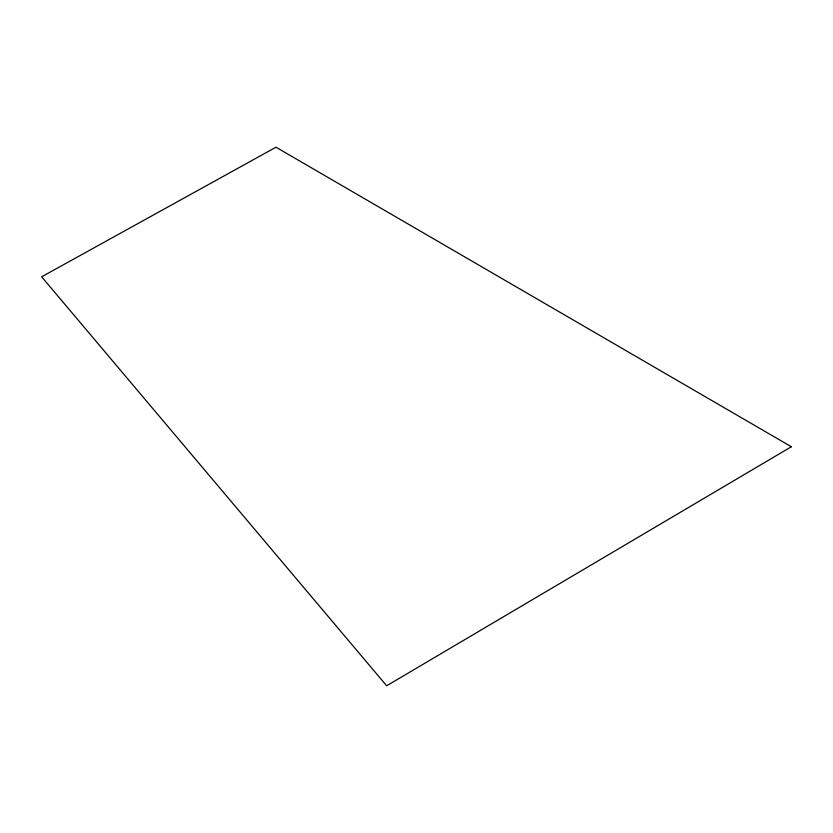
<?xml version="1.0" encoding="UTF-8"?>
<svg xmlns="http://www.w3.org/2000/svg" width="833" height="833" viewBox="0 0 833 833"><rect width="100%" height="100%" fill="white"/><g stroke="black" fill="none" stroke-linecap="round" stroke-linejoin="round"><path stroke-width="1.25" d="M791.35 446.748L386.658 685.788L41.65 276.806L275.983 147.212L791.35 446.748"/></g></svg>
